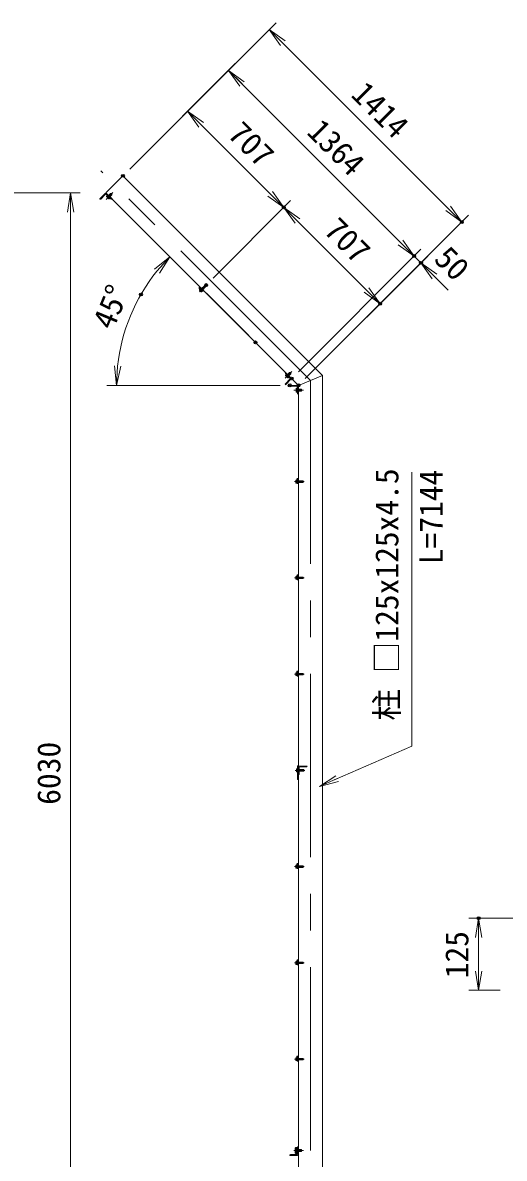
# Model space of a CAD drawing. Units: millimetres at full size, with parts at other scales. Extents: x -10500 to 10500, y -7425 to 7425.
# Drawn here: x -312 to 2189, y -1990 to 3909 of the extents above; entities that cross this region are included whole.
import ezdxf
from ezdxf.enums import TextEntityAlignment as Align

# ---------------------------------------------------------------- set-up
doc = ezdxf.new("R2010")
doc.units = ezdxf.units.MM
doc.header["$LTSCALE"] = 30
doc.header["$PDMODE"] = 32
doc.header["$PDSIZE"] = 15
doc.linetypes.add('USER1', pattern=[50.8, 31.75, -6.35, 6.35, -6.35])
for name, color, linetype, lineweight in [('0-0_D-STR3', 3, 'Continuous', 13), ('0-1_D-BMK', 2, 'USER1', 13), ('0-2_D-STR1', 1, 'Continuous', 18), ('0-3_D-STR-DIM', 7, 'Continuous', 13), ('0-5_D-STR-TXT', 7, 'Continuous', 13), ('0-8_0', 7, 'Continuous', 18)]:
    doc.layers.add(name, color=color, linetype=linetype, lineweight=lineweight)
doc.layers.add('0-9_Defpoints', color=253, linetype='Continuous')
doc.styles.add('ＭＳ ゴシック', font='')
doc.styles.get('ＭＳ ゴシック').set_extended_font_data('MS Gothic')

# ---------------------------------------------------------------- blocks, each defined once
blk = doc.blocks.new('_Open')
at = {"layer": '0-8_0'}
blk.add_line((-30, 5), (0, 0), dxfattribs=at)
blk.add_lwpolyline([(-30, -5), (0, 0), (-30, 0)], dxfattribs=at)

msp = doc.modelspace()

# ---------------------------------------------------------------- linework, layer by layer
at = {"layer": '0-0_D-STR3'}
for p, q in [((123.36, 3007.16), (127.67, 3011.47)), ((127.67, 3011.47), (141.55, 2997.59)), ((133.9, 3010.89), (144.15, 3021.15)), ((134.54, 3010.26), (145.43, 3021.15)), ((140.34, 3004.46), (151.23, 3015.35)), ((140.97, 3003.82), (151.23, 3014.08)), ((144.15, 3021.15), (146.28, 3021.15)), ((146.28, 3021.15), (151.23, 3016.2)), ((123.82, 3005.41), (123.36, 3007.16)), ((123.82, 3005.41), (135.49, 2993.75)), ((126.83, 3003.69), (131.14, 3008)), ((133.77, 2996.75), (138.08, 3001.06)), ((135.49, 2993.75), (137.24, 2993.28)), ((137.24, 2993.28), (141.55, 2997.59)), ((613.32, 2524.4), (632.98, 2544.06)), ((613.85, 2523.87), (634.04, 2544.06)), ((618.45, 2519.28), (638.63, 2539.47)), ((618.98, 2518.75), (638.63, 2538.4)), ((632.98, 2544.06), (634.67, 2544.06)), ((632.98, 2544.06), (638.63, 2538.4)), ((634.67, 2544.06), (638.63, 2540.1)), ((638.63, 2538.4), (638.63, 2540.1)), ((604.83, 2532.89), (608.37, 2536.42)), ((604.83, 2528.65), (618.98, 2514.5)), ((608.72, 2524.76), (605.46, 2521.51)), ((605.82, 2520.16), (605.46, 2521.51)), ((605.82, 2520.16), (614.73, 2511.25)), ((607.31, 2531.12), (610.49, 2534.3)), ((607.31, 2530.41), (620.74, 2516.98)), ((611.37, 2522.11), (608.12, 2518.85)), ((608.37, 2536.42), (610.49, 2534.3)), ((608.72, 2524.76), (619.33, 2514.15)), ((616.68, 2516.8), (613.42, 2513.55)), ((614.73, 2511.25), (616.08, 2510.89)), ((619.33, 2514.15), (616.08, 2510.89)), ((621.45, 2516.98), (624.63, 2520.16)), ((623.22, 2514.5), (626.75, 2518.04)), ((624.63, 2520.16), (626.75, 2518.04)), ((1052.5, 2078.02), (1056.81, 2082.33)), ((1052.96, 2076.28), (1052.5, 2078.02)), ((1064.63, 2064.61), (1052.96, 2076.28)), ((1055.97, 2074.55), (1060.28, 2078.86)), ((1070.69, 2068.45), (1056.81, 2082.33)), ((1062.91, 2067.61), (1067.22, 2071.92)), ((1063.68, 2081.12), (1074.57, 2092.01)), ((1064.63, 2064.61), (1066.38, 2064.14)), ((1066.38, 2064.14), (1070.69, 2068.45)), ((1069.47, 2075.32), (1080.36, 2086.21)), ((1070.11, 2074.68), (1080.36, 2084.94)), ((1080.36, 2084.94), (1073.29, 2092.01)), ((1080.36, 2087.06), (1075.41, 2092.01)), ((1080.36, 2084.94), (1080.36, 2087.06)), ((1108.61, 2008.44), (1109.51, 2010)), ((1108.61, 2008.44), (1108.61, 1991.94)), ((1109.51, 2010), (1115.61, 2010)), ((1115.61, 2010), (1115.61, 1990.37)), ((1108.61, 1991.94), (1109.51, 1990.37)), ((1109.51, 2005.09), (1115.61, 2005.09)), ((1109.51, 1995.28), (1115.61, 1995.28)), ((1109.51, 1990.37), (1115.61, 1990.37)), ((1119.61, 2005.19), (1134.11, 2005.19)), ((1119.61, 2004.29), (1135.01, 2004.29)), ((1119.61, 1996.09), (1135.01, 1996.09)), ((1119.61, 1995.19), (1134.11, 1995.19)), ((1134.11, 2005.19), (1135.61, 2003.69)), ((1135.61, 2003.69), (1135.61, 1996.69)), ((1111.61, 1538.19), (1111.61, 1518.19)), ((1114.61, 1541.19), (1119.61, 1541.19)), ((1114.61, 1537.69), (1114.61, 1518.69)), ((1115.11, 1538.19), (1119.61, 1538.19)), ((1119.61, 1541.19), (1119.61, 1538.19)), ((1106.31, 1531.49), (1107, 1532.69)), ((1106.31, 1531.49), (1106.31, 1518.89)), ((1106.31, 1518.89), (1107, 1517.68)), ((1111.61, 1532.69), (1107, 1532.69)), ((1111.61, 1528.94), (1107, 1528.94)), ((1111.61, 1521.43), (1107, 1521.43)), ((1111.61, 1517.68), (1107, 1517.68)), ((1111.61, 1532.69), (1111.61, 1517.68)), ((1114.61, 1529.19), (1142.41, 1529.19)), ((1114.61, 1528.44), (1143.16, 1528.44)), ((1114.61, 1521.94), (1143.16, 1521.94)), ((1114.61, 1521.19), (1142.41, 1521.19)), ((1114.61, 1515.19), (1119.61, 1515.19)), ((1115.11, 1518.19), (1119.61, 1518.19)), ((1119.61, 1518.19), (1119.61, 1515.19)), ((1142.41, 1529.19), (1143.61, 1527.99)), ((1142.41, 1529.19), (1142.41, 1521.19)), ((1142.41, 1521.19), (1143.61, 1522.39)), ((1143.61, 1527.99), (1143.61, 1522.39)), ((1106.31, 1031.49), (1107, 1032.69)), ((1106.31, 1031.49), (1106.31, 1018.89)), ((1106.31, 1018.89), (1107, 1017.68)), ((1111.61, 1032.69), (1107, 1032.69)), ((1111.61, 1028.94), (1107, 1028.94)), ((1111.61, 1021.43), (1107, 1021.43)), ((1111.61, 1017.68), (1107, 1017.68)), ((1111.61, 1038.19), (1111.61, 1018.19)), ((1111.61, 1032.69), (1111.61, 1017.68)), ((1114.61, 1041.19), (1119.61, 1041.19)), ((1114.61, 1037.69), (1114.61, 1018.69)), ((1114.61, 1029.19), (1142.41, 1029.19)), ((1114.61, 1028.44), (1143.16, 1028.44)), ((1114.61, 1021.94), (1143.16, 1021.94)), ((1114.61, 1021.19), (1142.41, 1021.19)), ((1114.61, 1015.19), (1119.61, 1015.19)), ((1115.11, 1038.19), (1119.61, 1038.19)), ((1115.11, 1018.19), (1119.61, 1018.19)), ((1119.61, 1041.19), (1119.61, 1038.19)), ((1119.61, 1018.19), (1119.61, 1015.19)), ((1142.41, 1029.19), (1142.41, 1021.19)), ((1142.41, 1021.19), (1143.61, 1022.39)), ((1106.31, 531.49), (1107, 532.69)), ((1106.31, 531.49), (1106.31, 518.89)), ((1111.61, 532.69), (1107, 532.69)), ((1111.61, 538.19), (1111.61, 518.19)), ((1111.61, 532.69), (1111.61, 517.68)), ((1114.61, 541.19), (1119.61, 541.19)), ((1114.61, 537.69), (1114.61, 518.69)), ((1115.11, 538.19), (1119.61, 538.19)), ((1119.61, 541.19), (1119.61, 538.19)), ((1106.31, 518.89), (1107, 517.68)), ((1111.61, 528.94), (1107, 528.94)), ((1111.61, 521.43), (1107, 521.43)), ((1111.61, 517.68), (1107, 517.68)), ((1114.61, 529.19), (1142.41, 529.19)), ((1114.61, 528.44), (1143.16, 528.44)), ((1114.61, 521.94), (1143.16, 521.94)), ((1114.61, 521.19), (1142.41, 521.19)), ((1114.61, 515.19), (1119.61, 515.19)), ((1115.11, 518.19), (1119.61, 518.19)), ((1119.61, 518.19), (1119.61, 515.19)), ((1142.41, 529.19), (1143.61, 527.99)), ((1142.41, 529.19), (1142.41, 521.19)), ((1142.41, 521.19), (1143.61, 522.39)), ((1143.61, 527.99), (1143.61, 522.39)), ((1109.81, 31.49), (1110.5, 32.69)), ((1109.81, 31.49), (1109.81, 18.89)), ((1109.81, 18.89), (1110.5, 17.68)), ((1115.11, 32.69), (1110.5, 32.69)), ((1115.11, 28.94), (1110.5, 28.94)), ((1115.11, 21.43), (1110.5, 21.43)), ((1115.11, 17.68), (1110.5, 17.68)), ((1115.11, -21.81), (1115.11, 48.19)), ((1119.61, 48.19), (1115.11, 48.19)), ((1115.11, 32.69), (1115.11, 17.68)), ((1123.61, 29.19), (1145.91, 29.19)), ((1123.61, 28.44), (1146.66, 28.44)), ((1123.61, 21.94), (1146.66, 21.94)), ((1123.61, 21.19), (1145.91, 21.19)), ((1145.91, 29.19), (1145.91, 21.19)), ((1145.91, 29.19), (1147.11, 27.99)), ((1145.91, 21.19), (1147.11, 22.39)), ((1147.11, 27.99), (1147.11, 22.39)), ((1119.61, -21.81), (1115.11, -21.81)), ((1106.31, -468.51), (1107, -467.31)), ((1106.31, -468.51), (1106.31, -481.11)), ((1111.61, -467.31), (1107, -467.31)), ((1111.61, -471.06), (1107, -471.06)), ((1111.61, -461.81), (1111.61, -481.81)), ((1111.61, -467.31), (1111.61, -482.32)), ((1114.61, -458.81), (1119.61, -458.81)), ((1114.61, -462.31), (1114.61, -481.31)), ((1114.61, -470.81), (1142.41, -470.81)), ((1114.61, -471.56), (1143.16, -471.56)), ((1115.11, -461.81), (1119.61, -461.81)), ((1119.61, -458.81), (1119.61, -461.81)), ((1142.41, -470.81), (1142.41, -478.81)), ((1142.41, -470.81), (1143.61, -472.01)), ((1106.31, -481.11), (1107, -482.32)), ((1111.61, -478.57), (1107, -478.57)), ((1111.61, -482.32), (1107, -482.32)), ((1114.61, -478.06), (1143.16, -478.06)), ((1114.61, -478.81), (1142.41, -478.81)), ((1114.61, -484.81), (1119.61, -484.81)), ((1115.11, -481.81), (1119.61, -481.81)), ((1119.61, -481.81), (1119.61, -484.81)), ((1142.41, -478.81), (1143.61, -477.61)), ((1143.61, -472.01), (1143.61, -477.61)), ((1106.31, -968.51), (1107, -967.31)), ((1106.31, -968.51), (1106.31, -981.11)), ((1106.31, -981.11), (1107, -982.32)), ((1111.61, -967.31), (1107, -967.31)), ((1111.61, -971.06), (1107, -971.06)), ((1111.61, -978.57), (1107, -978.57)), ((1111.61, -982.32), (1107, -982.32)), ((1111.61, -961.81), (1111.61, -981.81)), ((1111.61, -967.31), (1111.61, -982.32)), ((1114.61, -958.81), (1119.61, -958.81)), ((1114.61, -962.31), (1114.61, -981.31)), ((1114.61, -970.81), (1142.41, -970.81)), ((1114.61, -971.56), (1143.16, -971.56)), ((1114.61, -978.06), (1143.16, -978.06)), ((1114.61, -978.81), (1142.41, -978.81)), ((1114.61, -984.81), (1119.61, -984.81)), ((1115.11, -961.81), (1119.61, -961.81)), ((1115.11, -981.81), (1119.61, -981.81)), ((1119.61, -958.81), (1119.61, -961.81)), ((1119.61, -981.81), (1119.61, -984.81)), ((1142.41, -970.81), (1142.41, -978.81)), ((1142.41, -970.81), (1143.61, -972.01)), ((1142.41, -978.81), (1143.61, -977.61)), ((1143.61, -972.01), (1143.61, -977.61)), ((1106.31, -1468.51), (1107, -1467.31)), ((1106.31, -1468.51), (1106.31, -1481.11)), ((1111.61, -1467.31), (1107, -1467.31)), ((1111.61, -1471.06), (1107, -1471.06)), ((1111.61, -1461.81), (1111.61, -1481.81)), ((1111.61, -1467.31), (1111.61, -1482.32)), ((1114.61, -1458.81), (1119.61, -1458.81)), ((1114.61, -1462.31), (1114.61, -1481.31)), ((1114.61, -1470.81), (1142.41, -1470.81)), ((1114.61, -1471.56), (1143.16, -1471.56)), ((1115.11, -1461.81), (1119.61, -1461.81)), ((1119.61, -1458.81), (1119.61, -1461.81)), ((1142.41, -1470.81), (1143.61, -1472.01)), ((1142.41, -1470.81), (1142.41, -1478.81)), ((1143.61, -1472.01), (1143.61, -1477.61)), ((1106.31, -1481.11), (1107, -1482.32)), ((1111.61, -1478.57), (1107, -1478.57)), ((1111.61, -1482.32), (1107, -1482.32)), ((1114.61, -1478.06), (1143.16, -1478.06)), ((1114.61, -1478.81), (1142.41, -1478.81)), ((1114.61, -1484.81), (1119.61, -1484.81)), ((1115.11, -1481.81), (1119.61, -1481.81)), ((1119.61, -1481.81), (1119.61, -1484.81)), ((1142.41, -1478.81), (1143.61, -1477.61)), ((1102.61, -1937.86), (1102.61, -1961.26)), ((1104.91, -1937.86), (1104.91, -1961.26)), ((1115.61, -1934.56), (1105.91, -1934.56)), ((1115.61, -1936.86), (1105.91, -1936.86)), ((1108.61, -1941.56), (1109.51, -1940)), ((1108.61, -1941.56), (1108.61, -1958.06)), ((1109.51, -1940), (1115.61, -1940)), ((1109.51, -1944.91), (1115.61, -1944.91)), ((1115.61, -1934.56), (1115.61, -1936.86)), ((1115.61, -1940), (1115.61, -1959.63)), ((1119.61, -1944.81), (1134.11, -1944.81)), ((1119.61, -1945.71), (1135.01, -1945.71)), ((1134.11, -1944.81), (1135.61, -1946.31)), ((1135.61, -1946.31), (1135.61, -1953.31)), ((1115.61, -1962.26), (1105.91, -1962.26)), ((1115.61, -1964.56), (1105.91, -1964.56)), ((1108.61, -1958.06), (1109.51, -1959.63)), ((1109.51, -1954.72), (1115.61, -1954.72)), ((1109.51, -1959.63), (1115.61, -1959.63)), ((1115.61, -1962.26), (1115.61, -1964.56)), ((1119.61, -1953.91), (1135.01, -1953.91)), ((1119.61, -1954.81), (1134.11, -1954.81))]:
    msp.add_line(p, q, dxfattribs=at)
for points in [[(144.15, 3021.15), (151.23, 3014.08), (151.23, 3016.2)], [(1063.04, 2081.76), (1073.29, 2092.01), (1075.41, 2092.01)], [(1134.11, 2005.19), (1134.11, 1995.19), (1135.61, 1996.69)], [(1142.41, 1029.19), (1143.61, 1027.99), (1143.61, 1022.39)], [(1134.11, -1944.81), (1134.11, -1954.81), (1135.61, -1953.31)]]:
    msp.add_lwpolyline(points, dxfattribs=at)
for centre, radius, start, end in [((127.63, 3007.96), 4.34, 190.61575, 259.38425), ((141.24, 3011.17), 16.24, 207.41205, 242.58795), ((138.04, 2997.55), 4.34, 190.61575, 259.38425), ((606.96, 2530.77), 3, 135, 225), ((608.73, 2522.12), 3.32, 190.61585, 259.38415), ((607.66, 2530.77), 0.5, 135, 225), ((619.14, 2524.57), 12.42, 207.4121, 242.5879), ((616.69, 2514.16), 3.32, 190.61585, 259.38415), ((621.1, 2516.63), 3, 225, 315), ((621.1, 2517.33), 0.5, 225, 315), ((1056.77, 2078.82), 4.34, 190.61575, 259.38425), ((1070.38, 2082.03), 16.24, 207.41205, 242.58795), ((1067.18, 2068.41), 4.34, 190.61575, 259.38425), ((1113.1, 2007.55), 4.34, 145.61575, 214.38425), ((1124.99, 2000.19), 16.24, 162.41205, 197.58795), ((1113.1, 1992.83), 4.34, 145.61575, 214.38425), ((1114.61, 1538.19), 3, 90, 180), ((1115.11, 1537.69), 0.5, 90, 180), ((1118.84, 1525.19), 12.42, 162.4121, 197.5879), ((1109.75, 1530.82), 3.32, 145.61585, 214.38415), ((1109.75, 1519.56), 3.32, 145.61585, 214.38415), ((1114.61, 1518.19), 3, 180, 270), ((1115.11, 1518.69), 0.5, 180, 270), ((1118.84, 1025.19), 12.42, 162.4121, 197.5879), ((1109.75, 1030.82), 3.32, 145.61585, 214.38415), ((1109.75, 1019.56), 3.32, 145.61585, 214.38415), ((1114.61, 1038.19), 3, 90, 180), ((1114.61, 1018.19), 3, 180, 270), ((1115.11, 1037.69), 0.5, 90, 180), ((1115.11, 1018.69), 0.5, 180, 270), ((1109.75, 530.82), 3.32, 145.61585, 214.38415), ((1114.61, 538.19), 3, 90, 180), ((1115.11, 537.69), 0.5, 90, 180), ((1118.84, 525.19), 12.42, 162.4121, 197.5879), ((1109.75, 519.56), 3.32, 145.61585, 214.38415), ((1114.61, 518.19), 3, 180, 270), ((1115.11, 518.69), 0.5, 180, 270), ((1122.34, 25.19), 12.42, 162.4121, 197.5879), ((1113.25, 30.82), 3.32, 145.61585, 214.38415), ((1113.25, 19.56), 3.32, 145.61585, 214.38415), ((1118.84, -474.81), 12.42, 162.4121, 197.5879), ((1109.75, -469.18), 3.32, 145.61585, 214.38415), ((1114.61, -461.81), 3, 90, 180), ((1115.11, -462.31), 0.5, 90, 180), ((1109.75, -480.44), 3.32, 145.61585, 214.38415), ((1114.61, -481.81), 3, 180, 270), ((1115.11, -481.31), 0.5, 180, 270), ((1118.84, -974.81), 12.42, 162.4121, 197.5879), ((1109.75, -969.18), 3.32, 145.61585, 214.38415), ((1109.75, -980.44), 3.32, 145.61585, 214.38415), ((1114.61, -961.81), 3, 90, 180), ((1114.61, -981.81), 3, 180, 270), ((1115.11, -962.31), 0.5, 90, 180), ((1115.11, -981.31), 0.5, 180, 270), ((1118.84, -1474.81), 12.42, 162.4121, 197.5879), ((1109.75, -1469.18), 3.32, 145.61585, 214.38415), ((1114.61, -1461.81), 3, 90, 180), ((1115.11, -1462.31), 0.5, 90, 180), ((1109.75, -1480.44), 3.32, 145.61585, 214.38415), ((1114.61, -1481.81), 3, 180, 270), ((1115.11, -1481.31), 0.5, 180, 270), ((1105.91, -1937.86), 3.3, 90, 180), ((1105.91, -1937.86), 1, 90, 180), ((1113.1, -1942.45), 4.34, 145.61575, 214.38425), ((1124.99, -1949.81), 16.24, 162.41205, 197.58795), ((1105.91, -1961.26), 3.3, 180, 270), ((1105.91, -1961.26), 1, 180, 270), ((1113.1, -1957.17), 4.34, 145.61575, 214.38425)]:
    msp.add_arc(centre, radius, start, end, dxfattribs=at)
at = {"layer": '0-1_D-BMK'}
for p, q in [((1182.11, 2051.07), (93.24, 3139.94)), ((156.46, 3026.38), (121.1, 2991.02)), ((605.31, 2510.74), (640.67, 2546.09)), ((1085.6, 2097.24), (1050.24, 2061.89)), ((1182.11, 2051.07), (1182.11, -3804.81)), ((1146.51, 2000.19), (1096.51, 2000.19)), ((1099.28, 1525.19), (1149.28, 1525.19)), ((1099.28, 1025.19), (1149.28, 1025.19)), ((1099.28, 525.19), (1149.28, 525.19)), ((1102.78, 25.19), (1152.78, 25.19)), ((1099.28, -474.81), (1149.28, -474.81)), ((1099.28, -974.81), (1149.28, -974.81)), ((1099.28, -1474.81), (1149.28, -1474.81)), ((1146.51, -1949.81), (1096.51, -1949.81))]:
    msp.add_line(p, q, dxfattribs=at)
at = {"layer": '0-2_D-STR1'}
for p, q in [((208.15, 3113.42), (119.76, 3025.04)), ((208.15, 3113.42), (1244.61, 2076.96)), ((87.94, 2993.22), (116.22, 3021.5)), ((92.89, 2992.51), (116.58, 3016.2)), ((1119.61, 2025.19), (119.76, 3025.04)), ((122.94, 3016.2), (146.63, 2992.51)), ((123.29, 3021.5), (151.58, 2993.22)), ((87.94, 2993.22), (88.65, 2992.51)), ((150.87, 2992.51), (151.58, 2993.22)), ((1051.73, 2091.65), (1052.43, 2092.36)), ((1075.41, 2063.72), (1051.73, 2087.41)), ((1080.72, 2064.08), (1052.43, 2092.36)), ((1119.61, 2025.19), (1244.61, 2076.96)), ((1244.61, -3704.81), (1244.61, 2076.96)), ((1051.73, 2033.67), (1075.41, 2057.36)), ((1052.43, 2028.72), (1051.73, 2029.43)), ((1052.43, 2028.72), (1080.72, 2057.01)), ((1074.61, 2025.19), (1074.61, 2024.19)), ((1074.61, 2025.19), (1114.61, 2025.19)), ((1077.61, 2021.19), (1111.11, 2021.19)), ((1115.61, 2016.69), (1115.61, 1983.19)), ((1119.61, 2020.19), (1119.61, 1980.19)), ((1118.61, 1980.19), (1119.61, 1980.19)), ((1119.61, 42.69), (1119.61, 2.69)), ((1120.61, 2.69), (1119.61, 2.69)), ((1123.61, 39.19), (1123.61, 5.69)), ((1164.61, 47.69), (1124.61, 47.69)), ((1161.61, 43.69), (1128.11, 43.69)), ((1164.61, 47.69), (1164.61, 46.69)), ((1115.61, -1966.31), (1115.61, -1932.81)), ((1118.61, -1929.81), (1119.61, -1929.81)), ((1119.61, -1969.81), (1119.61, -1929.81)), ((1074.61, -1974.81), (1074.61, -1973.81)), ((1074.61, -1974.81), (1114.61, -1974.81)), ((1077.61, -1970.81), (1111.11, -1970.81))]:
    msp.add_line(p, q, dxfattribs=at)
msp.add_lwpolyline([(1119.61, 2025.19), (1119.61, -3704.81), (1244.61, -3704.81)], dxfattribs=at)
for centre, radius, start, end in [((119.76, 3017.96), 5, 45, 135), ((119.76, 3013.01), 4.5, 45, 135), ((90.77, 2994.63), 3, 225, 315), ((148.75, 2994.63), 3, 225, 315), ((1053.85, 2089.53), 3, 135, 225), ((1053.85, 2031.55), 3, 135, 225), ((1077.61, 2024.19), 3, 180, 270), ((1072.23, 2060.54), 4.5, 315, 45), ((1077.18, 2060.54), 5, 315, 45), ((1111.11, 2016.69), 4.5, 0, 90), ((1114.61, 2020.19), 5, 0, 90), ((1118.61, 1983.19), 3, 180, 270), ((1124.61, 42.69), 5, 90, 180), ((1120.61, 5.69), 3, 270, 0), ((1128.11, 39.19), 4.5, 90, 180), ((1161.61, 46.69), 3, 270, 0), ((1118.61, -1932.81), 3, 90, 180), ((1077.61, -1973.81), 3, 90, 180), ((1111.11, -1966.31), 4.5, 270, 0), ((1114.61, -1969.81), 5, 270, 0)]:
    msp.add_arc(centre, radius, start, end, dxfattribs=at)
at = {"layer": '0-3_D-STR-DIM'}
for p, q in [((243.5, 3148.78), (1003.64, 3908.92)), ((968.29, 3873.56), (1968.14, 2873.71)), ((243.5, 3148.78), (791.51, 3696.79)), ((756.15, 3661.43), (1720.65, 2696.94)), ((243.5, 3148.78), (579.38, 3484.66)), ((544.02, 3449.3), (1043.95, 2949.38)), ((-1713.59, 3025.19), (-13.59, 3025.19)), ((-63.59, 3025.19), (-63.59, -3004.81)), ((676.02, 2581.45), (1079.3, 2984.73)), ((676.02, 2581.45), (1079.3, 2984.73)), ((1043.95, 2949.38), (1543.87, 2449.45)), ((1154.96, 2060.54), (2003.49, 2909.07)), ((1649.94, 2767.65), (1579.23, 2838.36)), ((861.34, 2283.46), (416.66, 2728.13)), ((861.34, 2283.46), (416.66, 2728.13)), ((1119.61, 2095.9), (1756, 2732.29)), ((1119.61, 2095.9), (1756, 2732.29)), ((1154.96, 2060.54), (1791.36, 2696.94)), ((1720.65, 2696.94), (1756, 2661.58)), ((1826.71, 2590.87), (1897.43, 2520.16)), ((1154.96, 2060.54), (1579.23, 2484.81)), ((1024.61, 2025.19), (125.49, 2025.19)), ((1024.61, 2025.19), (125.49, 2025.19)), ((2429.63, -742.26), (2005.21, -742.26)), ((2055.21, -1117.26), (2055.21, -742.26)), ((2167.42, -1117.26), (2005.21, -1117.26))]:
    msp.add_line(p, q, dxfattribs=at)
msp.add_arc((1119.61, 2025.19), 944.11, 141.07158, 173.92828, dxfattribs=at)
msp.add_arc((1119.61, 2025.19), 944.11, 141.07158, 173.92828, dxfattribs=at)
at = {"layer": '0-5_D-STR-TXT'}
msp.add_lwpolyline([(1708.92, 1573.64), (1708.92, 151.28), (1230.41, -56.93)], dxfattribs=at)
at = {"layer": '0-9_Defpoints'}
for p in [(208.15, 3113.42), (1043.95, 2949.38), (1968.14, 2873.71), (1720.65, 2696.94), (1756, 2661.58), (640.67, 2546.09), (301.98, 2497.24), (301.98, 2497.24), (1543.87, 2449.45), (896.69, 2248.1), (896.69, 2248.1), (1084.25, 2060.54), (1084.25, 2060.54), (1074.61, 2025.19), (1074.61, 2025.19), (1119.61, 2025.19), (1119.61, 2025.19), (1119.61, 2025.19), (1119.61, 2025.19), (2055.21, -742.26)]:
    msp.add_point(p, dxfattribs=at)

# ---------------------------------------------------------------- block references
at = {"layer": '0-3_D-STR-DIM', "xscale": 3.333333, "yscale": 3.333333}
for p, rotation in [((968.29, 3873.56), 135), ((756.15, 3661.43), 135), ((544.02, 3449.3), 135), ((-63.59, 3025.19), 90), ((1043.95, 2949.38), 315), ((1043.95, 2949.38), 135), ((1968.14, 2873.71), 315), ((1720.65, 2696.94), 315), ((1720.65, 2696.94), 315), ((452.02, 2692.78), 48.03579), ((452.02, 2692.78), 48.03579), ((1756, 2661.58), 135), ((1543.87, 2449.45), 315), ((175.49, 2025.19), 266.96407), ((175.49, 2025.19), 266.96407), ((2055.21, -742.26), 90), ((2055.21, -1117.26), 270)]:
    msp.add_blockref('_Open', p, dxfattribs=dict(at, rotation=rotation))
at = {"layer": '0-5_D-STR-TXT', "xscale": 3.333333, "yscale": 3.333333, "rotation": 203.51515}
msp.add_blockref('_Open', (1228.57, -57.73), dxfattribs=at)

# ---------------------------------------------------------------- texts
at = {"layer": '0-3_D-STR-DIM', "style": 'ＭＳ ゴシック'}
for s, rotation, p in [('1414', 315, (1361.62, 3504.09)), ('707', 315, (719.97, 3297.21)), ('1364', 315, (1131.81, 3309.64)), ('707', 315, (1219.89, 2797.29)), ('50', 315, (1791.9, 2649.3)), ('45°', 67.5, (190.35, 2292.93)), ('45°', 67.5, (190.35, 2292.93)), ('6030', 90, (-80.46, -153.61)), ('125', 90, (2038.34, -1054.81))]:
    msp.add_text(s, height=120.3, rotation=rotation, dxfattribs=at).set_placement(p, align=Align.BOTTOM_LEFT)
at = {"layer": '0-5_D-STR-TXT', "style": 'ＭＳ ゴシック'}
for s, p in [('柱 □125x125x4.5', (1674.92, 283.66)), ('L=7144', (1904.66, 1095.85))]:
    msp.add_text(s, height=120.3, rotation=90, dxfattribs=at).set_placement(p, align=Align.BOTTOM_LEFT)

doc.saveas('drawing.dxf')
